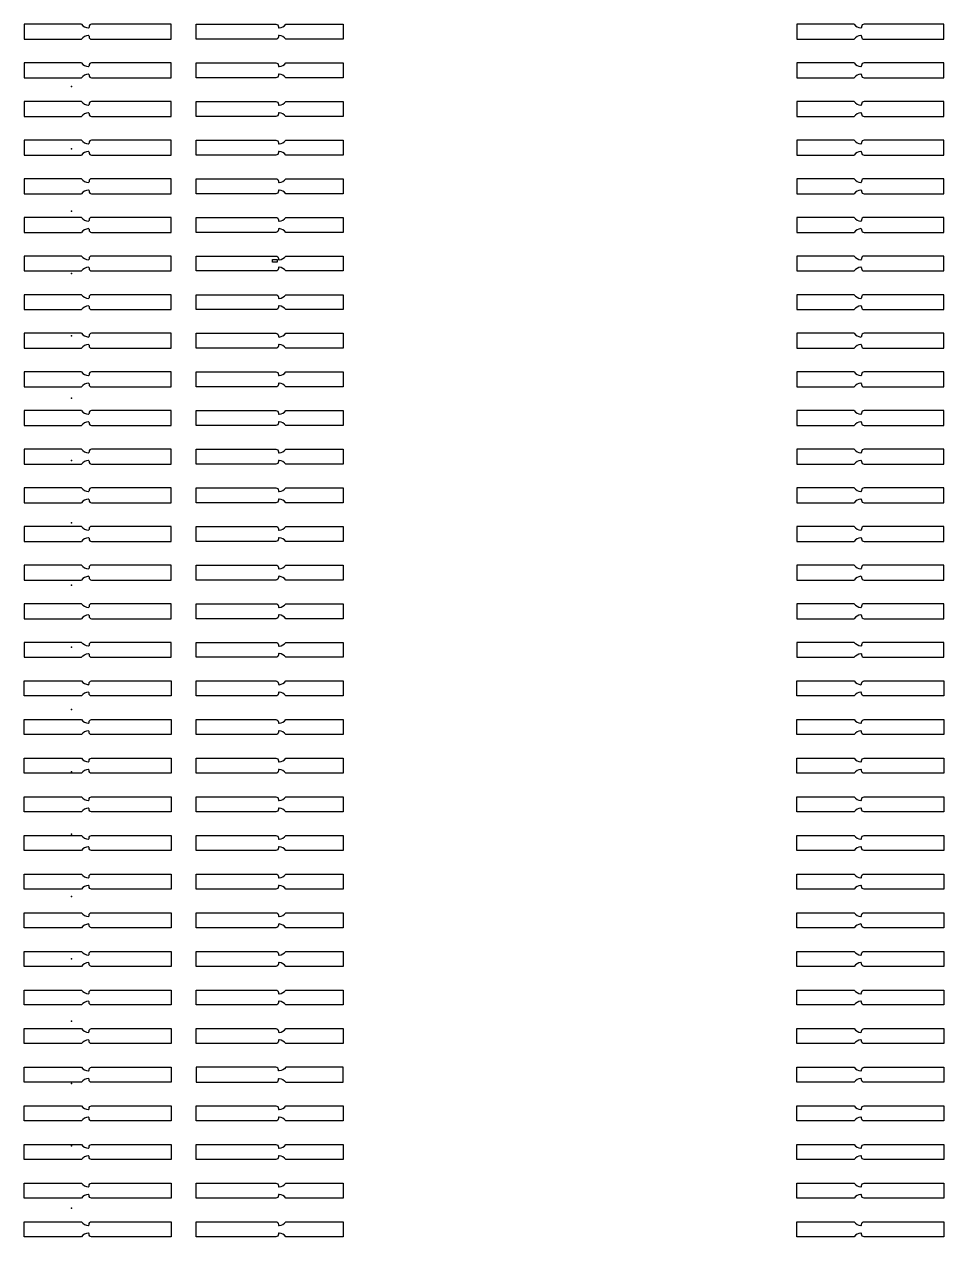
# Model space of a CAD drawing. Extents: x 15393 to 105743, y 58698 to 87977.
# Drawn here: x 56600.3 to 56969.3, y 59186.5 to 59673 of the extents above; entities that cross this region are included whole.
import ezdxf

# ---------------------------------------------------------------- set-up
doc = ezdxf.new("R2010")
doc.units = 13
doc.header["$MEASUREMENT"] = 0
doc.layers.add('Trap Layer', color=80, linetype='Continuous')

# ---------------------------------------------------------------- blocks, each defined once
blk = doc.blocks.new('*U119')
at = {"layer": 'Trap Layer'}
for p, q in [((2.5, 3), (-29.5, 3)), ((-29.5, 3), (-29.5, -3)), ((3.5, 1.76), (3.5, 2)), ((29.5, 3), (6.5, 3)), ((29.5, -3), (29.5, 3)), ((-29.5, -3), (2.5, -3)), ((3.5, -2), (3.5, -1.76)), ((6.5, -3), (29.5, -3))]:
    blk.add_line(p, q, dxfattribs=at)
for centre, radius, start, end in [((2.5, 2), 1, 0, 90), ((3.75, 1.76), 0.25, 180, 274.096), ((3.5, 5.25), 3.75, 274.096, 323.1301), ((2.5, -2), 1, 270, 0), ((3.75, -1.76), 0.25, 85.904, 180), ((3.5, -5.25), 3.75, 36.8699, 85.904)]:
    blk.add_arc(centre, radius, start, end, dxfattribs=at)
blk = doc.blocks.new('*U118')
at = {"layer": 'Trap Layer', "color": 0, "linetype": 'ByBlock', "lineweight": -2, "transparency": 16777216}
for p in [(0, 0), (0, -15.5), (0, -31), (0, -46.5), (0, -62), (0, -77.5), (0, -93), (0, -108.5), (0, -124), (0, -139.5), (0, -155), (0, -170.5), (0, -186), (0, -201.5), (0, -217), (0, -232.5)]:
    blk.add_blockref('*U119', p, dxfattribs=at)
blk = doc.blocks.new('*U123')
at = {"layer": 'Trap Layer'}
for p, q in [((2.5, 3), (-29.5, 3)), ((-29.5, 3), (-29.5, -3)), ((3.5, 1.76), (3.5, 2)), ((29.5, 3), (6.5, 3)), ((29.5, -3), (29.5, 3)), ((-29.5, -3), (2.5, -3)), ((3.5, -2), (3.5, -1.76)), ((6.5, -3), (29.5, -3))]:
    blk.add_line(p, q, dxfattribs=at)
for centre, radius, start, end in [((2.5, 2), 1, 0, 90), ((3.75, 1.76), 0.25, 180, 274.096), ((3.5, 5.25), 3.75, 274.096, 323.1301), ((2.5, -2), 1, 270, 0), ((3.75, -1.76), 0.25, 85.904, 180), ((3.5, -5.25), 3.75, 36.8699, 85.904)]:
    blk.add_arc(centre, radius, start, end, dxfattribs=at)
blk = doc.blocks.new('*U122')
at = {"layer": 'Trap Layer', "color": 0, "linetype": 'ByBlock', "lineweight": -2, "transparency": 16777216}
for p in [(0, 0), (0, -15.5), (0, -31), (0, -46.5), (0, -62), (0, -77.5), (0, -93), (0, -108.5), (0, -124), (0, -139.5), (0, -155), (0, -170.5), (0, -186), (0, -201.5), (0, -217), (0, -232.5)]:
    blk.add_blockref('*U123', p, dxfattribs=at)

msp = doc.modelspace()

# ---------------------------------------------------------------- linework, layer by layer
at = {"layer": 'Trap Layer'}
for points in [[(56702.58, 59671.54, 0.217277), (56705.31, 59673.03), (56728.31, 59673.03), (56728.31, 59667.03), (56705.31, 59667.03, 0.217277), (56702.58, 59668.52, 0.435311), (56702.31, 59668.27), (56702.31, 59668.03, -0.414214), (56701.31, 59667.03), (56669.31, 59667.03), (56669.31, 59673.03), (56701.31, 59673.03, -0.414214), (56702.31, 59672.03), (56702.31, 59671.79, 0.435311)], [(56702.58, 59656.04, 0.217277), (56705.31, 59657.53), (56728.31, 59657.53), (56728.31, 59651.53), (56705.31, 59651.53, 0.217277), (56702.58, 59653.02, 0.435311), (56702.31, 59652.77), (56702.31, 59652.53, -0.414214), (56701.31, 59651.53), (56669.31, 59651.53), (56669.31, 59657.53), (56701.31, 59657.53, -0.414214), (56702.31, 59656.53), (56702.31, 59656.29, 0.435311)], [(56702.58, 59640.54, 0.217277), (56705.31, 59642.03), (56728.31, 59642.03), (56728.31, 59636.03), (56705.31, 59636.03, 0.217277), (56702.58, 59637.52, 0.435311), (56702.31, 59637.27), (56702.31, 59637.03, -0.414214), (56701.31, 59636.03), (56669.31, 59636.03), (56669.31, 59642.03), (56701.31, 59642.03, -0.414214), (56702.31, 59641.03), (56702.31, 59640.79, 0.435311)], [(56702.58, 59625.04, 0.217277), (56705.31, 59626.53), (56728.31, 59626.53), (56728.31, 59620.53), (56705.31, 59620.53, 0.217277), (56702.58, 59622.02, 0.435311), (56702.31, 59621.77), (56702.31, 59621.53, -0.414214), (56701.31, 59620.53), (56669.31, 59620.53), (56669.31, 59626.53), (56701.31, 59626.53, -0.414214), (56702.31, 59625.53), (56702.31, 59625.29, 0.435311)], [(56702.58, 59609.54, 0.217277), (56705.31, 59611.03), (56728.31, 59611.03), (56728.31, 59605.03), (56705.31, 59605.03, 0.217277), (56702.58, 59606.52, 0.435311), (56702.31, 59606.27), (56702.31, 59606.03, -0.414214), (56701.31, 59605.03), (56669.31, 59605.03), (56669.31, 59611.03), (56701.31, 59611.03, -0.414214), (56702.31, 59610.03), (56702.31, 59609.79, 0.435311)], [(56702.58, 59594.04, 0.217277), (56705.31, 59595.53), (56728.31, 59595.53), (56728.31, 59589.53), (56705.31, 59589.53, 0.217277), (56702.58, 59591.02, 0.435311), (56702.31, 59590.77), (56702.31, 59590.53, -0.414214), (56701.31, 59589.53), (56669.31, 59589.53), (56669.31, 59595.53), (56701.31, 59595.53, -0.414214), (56702.31, 59594.53), (56702.31, 59594.29, 0.435311)], [(56702.58, 59578.54, 0.217277), (56705.31, 59580.03), (56728.31, 59580.03), (56728.31, 59574.03), (56705.31, 59574.03, 0.217277), (56702.58, 59575.52, 0.435311), (56702.31, 59575.27), (56702.31, 59575.03, -0.414214), (56701.31, 59574.03), (56669.31, 59574.03), (56669.31, 59580.03), (56701.31, 59580.03, -0.414214), (56702.31, 59579.03), (56702.31, 59578.79, 0.435311)], [(56702.58, 59563.04, 0.217277), (56705.31, 59564.53), (56728.31, 59564.53), (56728.31, 59558.53), (56705.31, 59558.53, 0.217277), (56702.58, 59560.02, 0.435311), (56702.31, 59559.77), (56702.31, 59559.53, -0.414214), (56701.31, 59558.53), (56669.31, 59558.53), (56669.31, 59564.53), (56701.31, 59564.53, -0.414214), (56702.31, 59563.53), (56702.31, 59563.29, 0.435311)], [(56702.58, 59547.54, 0.217277), (56705.31, 59549.03), (56728.31, 59549.03), (56728.31, 59543.03), (56705.31, 59543.03, 0.217277), (56702.58, 59544.52, 0.435311), (56702.31, 59544.27), (56702.31, 59544.03, -0.414214), (56701.31, 59543.03), (56669.31, 59543.03), (56669.31, 59549.03), (56701.31, 59549.03, -0.414214), (56702.31, 59548.03), (56702.31, 59547.79, 0.435311)], [(56702.58, 59532.04, 0.217277), (56705.31, 59533.53), (56728.31, 59533.53), (56728.31, 59527.53), (56705.31, 59527.53, 0.217277), (56702.58, 59529.02, 0.435311), (56702.31, 59528.77), (56702.31, 59528.53, -0.414214), (56701.31, 59527.53), (56669.31, 59527.53), (56669.31, 59533.53), (56701.31, 59533.53, -0.414214), (56702.31, 59532.53), (56702.31, 59532.29, 0.435311)], [(56702.58, 59516.54, 0.217277), (56705.31, 59518.03), (56728.31, 59518.03), (56728.31, 59512.03), (56705.31, 59512.03, 0.217277), (56702.58, 59513.52, 0.435311), (56702.31, 59513.27), (56702.31, 59513.03, -0.414214), (56701.31, 59512.03), (56669.31, 59512.03), (56669.31, 59518.03), (56701.31, 59518.03, -0.414214), (56702.31, 59517.03), (56702.31, 59516.79, 0.435311)], [(56702.58, 59501.04, 0.217277), (56705.31, 59502.53), (56728.31, 59502.53), (56728.31, 59496.53), (56705.31, 59496.53, 0.217277), (56702.58, 59498.02, 0.435311), (56702.31, 59497.77), (56702.31, 59497.53, -0.414214), (56701.31, 59496.53), (56669.31, 59496.53), (56669.31, 59502.53), (56701.31, 59502.53, -0.414214), (56702.31, 59501.53), (56702.31, 59501.29, 0.435311)], [(56702.58, 59485.54, 0.217277), (56705.31, 59487.03), (56728.31, 59487.03), (56728.31, 59481.03), (56705.31, 59481.03, 0.217277), (56702.58, 59482.52, 0.435311), (56702.31, 59482.27), (56702.31, 59482.03, -0.414214), (56701.31, 59481.03), (56669.31, 59481.03), (56669.31, 59487.03), (56701.31, 59487.03, -0.414214), (56702.31, 59486.03), (56702.31, 59485.79, 0.435311)], [(56702.58, 59470.04, 0.217277), (56705.31, 59471.53), (56728.31, 59471.53), (56728.31, 59465.53), (56705.31, 59465.53, 0.217277), (56702.58, 59467.02, 0.435311), (56702.31, 59466.77), (56702.31, 59466.53, -0.414214), (56701.31, 59465.53), (56669.31, 59465.53), (56669.31, 59471.53), (56701.31, 59471.53, -0.414214), (56702.31, 59470.53), (56702.31, 59470.29, 0.435311)], [(56702.58, 59454.54, 0.217277), (56705.31, 59456.03), (56728.31, 59456.03), (56728.31, 59450.03), (56705.31, 59450.03, 0.217277), (56702.58, 59451.52, 0.435311), (56702.31, 59451.27), (56702.31, 59451.03, -0.414214), (56701.31, 59450.03), (56669.31, 59450.03), (56669.31, 59456.03), (56701.31, 59456.03, -0.414214), (56702.31, 59455.03), (56702.31, 59454.79, 0.435311)], [(56702.58, 59439.04, 0.217277), (56705.31, 59440.53), (56728.31, 59440.53), (56728.31, 59434.53), (56705.31, 59434.53, 0.217277), (56702.58, 59436.02, 0.435311), (56702.31, 59435.77), (56702.31, 59435.53, -0.414214), (56701.31, 59434.53), (56669.31, 59434.53), (56669.31, 59440.53), (56701.31, 59440.53, -0.414214), (56702.31, 59439.53), (56702.31, 59439.29, 0.435311)], [(56626.31, 59423.79, -0.435311), (56626.04, 59423.54, -0.217277), (56623.31, 59425.03), (56600.31, 59425.03), (56600.31, 59419.03), (56623.31, 59419.03, -0.217277), (56626.04, 59420.52, -0.435311), (56626.31, 59420.27), (56626.31, 59420.03, 0.414214), (56627.31, 59419.03), (56659.31, 59419.03), (56659.31, 59425.03), (56627.31, 59425.03, 0.414214), (56626.31, 59424.03)], [(56702.58, 59423.54, 0.217277), (56705.31, 59425.03), (56728.31, 59425.03), (56728.31, 59419.03), (56705.31, 59419.03, 0.217277), (56702.58, 59420.52, 0.435311), (56702.31, 59420.27), (56702.31, 59420.03, -0.414214), (56701.31, 59419.03), (56669.31, 59419.03), (56669.31, 59425.03), (56701.31, 59425.03, -0.414214), (56702.31, 59424.03), (56702.31, 59423.79, 0.435311)], [(56936.31, 59423.79, -0.435311), (56936.04, 59423.54, -0.217277), (56933.31, 59425.03), (56910.31, 59425.03), (56910.31, 59419.03), (56933.31, 59419.03, -0.217277), (56936.04, 59420.52, -0.435311), (56936.31, 59420.27), (56936.31, 59420.03, 0.414214), (56937.31, 59419.03), (56969.31, 59419.03), (56969.31, 59425.03), (56937.31, 59425.03, 0.414214), (56936.31, 59424.03)], [(56626.04, 59405.02, 0.217277), (56623.31, 59403.53), (56600.31, 59403.53), (56600.31, 59409.53), (56623.31, 59409.53, 0.217277), (56626.04, 59408.04, 0.435311), (56626.31, 59408.29), (56626.31, 59408.53, -0.414214), (56627.31, 59409.53), (56659.31, 59409.53), (56659.31, 59403.53), (56627.31, 59403.53, -0.414214), (56626.31, 59404.53), (56626.31, 59404.77, 0.435311)], [(56702.58, 59408.04, 0.217277), (56705.31, 59409.53), (56728.31, 59409.53), (56728.31, 59403.53), (56705.31, 59403.53, 0.217277), (56702.58, 59405.02, 0.435311), (56702.31, 59404.77), (56702.31, 59404.53, -0.414214), (56701.31, 59403.53), (56669.31, 59403.53), (56669.31, 59409.53), (56701.31, 59409.53, -0.414214), (56702.31, 59408.53), (56702.31, 59408.29, 0.435311)], [(56936.04, 59405.02, 0.217277), (56933.31, 59403.53), (56910.31, 59403.53), (56910.31, 59409.53), (56933.31, 59409.53, 0.217277), (56936.04, 59408.04, 0.435311), (56936.31, 59408.29), (56936.31, 59408.53, -0.414214), (56937.31, 59409.53), (56969.31, 59409.53), (56969.31, 59403.53), (56937.31, 59403.53, -0.414214), (56936.31, 59404.53), (56936.31, 59404.77, 0.435311)], [(56626.04, 59389.52, 0.217277), (56623.31, 59388.03), (56600.31, 59388.03), (56600.31, 59394.03), (56623.31, 59394.03, 0.217277), (56626.04, 59392.54, 0.435311), (56626.31, 59392.79), (56626.31, 59393.03, -0.414214), (56627.31, 59394.03), (56659.31, 59394.03), (56659.31, 59388.03), (56627.31, 59388.03, -0.414214), (56626.31, 59389.03), (56626.31, 59389.27, 0.435311)], [(56702.58, 59392.54, 0.217277), (56705.31, 59394.03), (56728.31, 59394.03), (56728.31, 59388.03), (56705.31, 59388.03, 0.217277), (56702.58, 59389.52, 0.435311), (56702.31, 59389.27), (56702.31, 59389.03, -0.414214), (56701.31, 59388.03), (56669.31, 59388.03), (56669.31, 59394.03), (56701.31, 59394.03, -0.414214), (56702.31, 59393.03), (56702.31, 59392.79, 0.435311)], [(56936.04, 59389.52, 0.217277), (56933.31, 59388.03), (56910.31, 59388.03), (56910.31, 59394.03), (56933.31, 59394.03, 0.217277), (56936.04, 59392.54, 0.435311), (56936.31, 59392.79), (56936.31, 59393.03, -0.414214), (56937.31, 59394.03), (56969.31, 59394.03), (56969.31, 59388.03), (56937.31, 59388.03, -0.414214), (56936.31, 59389.03), (56936.31, 59389.27, 0.435311)], [(56626.04, 59374.02, 0.217277), (56623.31, 59372.53), (56600.31, 59372.53), (56600.31, 59378.53), (56623.31, 59378.53, 0.217277), (56626.04, 59377.04, 0.435311), (56626.31, 59377.29), (56626.31, 59377.53, -0.414214), (56627.31, 59378.53), (56659.31, 59378.53), (56659.31, 59372.53), (56627.31, 59372.53, -0.414214), (56626.31, 59373.53), (56626.31, 59373.77, 0.435311)], [(56702.58, 59377.04, 0.217277), (56705.31, 59378.53), (56728.31, 59378.53), (56728.31, 59372.53), (56705.31, 59372.53, 0.217277), (56702.58, 59374.02, 0.435311), (56702.31, 59373.77), (56702.31, 59373.53, -0.414214), (56701.31, 59372.53), (56669.31, 59372.53), (56669.31, 59378.53), (56701.31, 59378.53, -0.414214), (56702.31, 59377.53), (56702.31, 59377.29, 0.435311)], [(56936.04, 59374.02, 0.217277), (56933.31, 59372.53), (56910.31, 59372.53), (56910.31, 59378.53), (56933.31, 59378.53, 0.217277), (56936.04, 59377.04, 0.435311), (56936.31, 59377.29), (56936.31, 59377.53, -0.414214), (56937.31, 59378.53), (56969.31, 59378.53), (56969.31, 59372.53), (56937.31, 59372.53, -0.414214), (56936.31, 59373.53), (56936.31, 59373.77, 0.435311)], [(56626.04, 59358.52, 0.217277), (56623.31, 59357.03), (56600.31, 59357.03), (56600.31, 59363.03), (56623.31, 59363.03, 0.217277), (56626.04, 59361.54, 0.435311), (56626.31, 59361.79), (56626.31, 59362.03, -0.414214), (56627.31, 59363.03), (56659.31, 59363.03), (56659.31, 59357.03), (56627.31, 59357.03, -0.414214), (56626.31, 59358.03), (56626.31, 59358.27, 0.435311)], [(56702.58, 59361.54, 0.217277), (56705.31, 59363.03), (56728.31, 59363.03), (56728.31, 59357.03), (56705.31, 59357.03, 0.217277), (56702.58, 59358.52, 0.435311), (56702.31, 59358.27), (56702.31, 59358.03, -0.414214), (56701.31, 59357.03), (56669.31, 59357.03), (56669.31, 59363.03), (56701.31, 59363.03, -0.414214), (56702.31, 59362.03), (56702.31, 59361.79, 0.435311)], [(56936.04, 59358.52, 0.217277), (56933.31, 59357.03), (56910.31, 59357.03), (56910.31, 59363.03), (56933.31, 59363.03, 0.217277), (56936.04, 59361.54, 0.435311), (56936.31, 59361.79), (56936.31, 59362.03, -0.414214), (56937.31, 59363.03), (56969.31, 59363.03), (56969.31, 59357.03), (56937.31, 59357.03, -0.414214), (56936.31, 59358.03), (56936.31, 59358.27, 0.435311)], [(56626.04, 59343.02, 0.217277), (56623.31, 59341.53), (56600.31, 59341.53), (56600.31, 59347.53), (56623.31, 59347.53, 0.217277), (56626.04, 59346.04, 0.435311), (56626.31, 59346.29), (56626.31, 59346.53, -0.414214), (56627.31, 59347.53), (56659.31, 59347.53), (56659.31, 59341.53), (56627.31, 59341.53, -0.414214), (56626.31, 59342.53), (56626.31, 59342.77, 0.435311)], [(56702.58, 59346.04, 0.217277), (56705.31, 59347.53), (56728.31, 59347.53), (56728.31, 59341.53), (56705.31, 59341.53, 0.217277), (56702.58, 59343.02, 0.435311), (56702.31, 59342.77), (56702.31, 59342.53, -0.414214), (56701.31, 59341.53), (56669.31, 59341.53), (56669.31, 59347.53), (56701.31, 59347.53, -0.414214), (56702.31, 59346.53), (56702.31, 59346.29, 0.435311)], [(56936.04, 59343.02, 0.217277), (56933.31, 59341.53), (56910.31, 59341.53), (56910.31, 59347.53), (56933.31, 59347.53, 0.217277), (56936.04, 59346.04, 0.435311), (56936.31, 59346.29), (56936.31, 59346.53, -0.414214), (56937.31, 59347.53), (56969.31, 59347.53), (56969.31, 59341.53), (56937.31, 59341.53, -0.414214), (56936.31, 59342.53), (56936.31, 59342.77, 0.435311)], [(56626.04, 59327.52, 0.217277), (56623.31, 59326.03), (56600.31, 59326.03), (56600.31, 59332.03), (56623.31, 59332.03, 0.217277), (56626.04, 59330.54, 0.435311), (56626.31, 59330.79), (56626.31, 59331.03, -0.414214), (56627.31, 59332.03), (56659.31, 59332.03), (56659.31, 59326.03), (56627.31, 59326.03, -0.414214), (56626.31, 59327.03), (56626.31, 59327.27, 0.435311)], [(56702.58, 59330.54, 0.217277), (56705.31, 59332.03), (56728.31, 59332.03), (56728.31, 59326.03), (56705.31, 59326.03, 0.217277), (56702.58, 59327.52, 0.435311), (56702.31, 59327.27), (56702.31, 59327.03, -0.414214), (56701.31, 59326.03), (56669.31, 59326.03), (56669.31, 59332.03), (56701.31, 59332.03, -0.414214), (56702.31, 59331.03), (56702.31, 59330.79, 0.435311)], [(56936.04, 59327.52, 0.217277), (56933.31, 59326.03), (56910.31, 59326.03), (56910.31, 59332.03), (56933.31, 59332.03, 0.217277), (56936.04, 59330.54, 0.435311), (56936.31, 59330.79), (56936.31, 59331.03, -0.414214), (56937.31, 59332.03), (56969.31, 59332.03), (56969.31, 59326.03), (56937.31, 59326.03, -0.414214), (56936.31, 59327.03), (56936.31, 59327.27, 0.435311)], [(56626.04, 59312.02, 0.217277), (56623.31, 59310.53), (56600.31, 59310.53), (56600.31, 59316.53), (56623.31, 59316.53, 0.217277), (56626.04, 59315.04, 0.435311), (56626.31, 59315.29), (56626.31, 59315.53, -0.414214), (56627.31, 59316.53), (56659.31, 59316.53), (56659.31, 59310.53), (56627.31, 59310.53, -0.414214), (56626.31, 59311.53), (56626.31, 59311.77, 0.435311)], [(56702.58, 59315.04, 0.217277), (56705.31, 59316.53), (56728.31, 59316.53), (56728.31, 59310.53), (56705.31, 59310.53, 0.217277), (56702.58, 59312.02, 0.435311), (56702.31, 59311.77), (56702.31, 59311.53, -0.414214), (56701.31, 59310.53), (56669.31, 59310.53), (56669.31, 59316.53), (56701.31, 59316.53, -0.414214), (56702.31, 59315.53), (56702.31, 59315.29, 0.435311)], [(56936.04, 59312.02, 0.217277), (56933.31, 59310.53), (56910.31, 59310.53), (56910.31, 59316.53), (56933.31, 59316.53, 0.217277), (56936.04, 59315.04, 0.435311), (56936.31, 59315.29), (56936.31, 59315.53, -0.414214), (56937.31, 59316.53), (56969.31, 59316.53), (56969.31, 59310.53), (56937.31, 59310.53, -0.414214), (56936.31, 59311.53), (56936.31, 59311.77, 0.435311)], [(56626.04, 59296.52, 0.217277), (56623.31, 59295.03), (56600.31, 59295.03), (56600.31, 59301.03), (56623.31, 59301.03, 0.217277), (56626.04, 59299.54, 0.435311), (56626.31, 59299.79), (56626.31, 59300.03, -0.414214), (56627.31, 59301.03), (56659.31, 59301.03), (56659.31, 59295.03), (56627.31, 59295.03, -0.414214), (56626.31, 59296.03), (56626.31, 59296.27, 0.435311)], [(56702.58, 59299.54, 0.217277), (56705.31, 59301.03), (56728.31, 59301.03), (56728.31, 59295.03), (56705.31, 59295.03, 0.217277), (56702.58, 59296.52, 0.435311), (56702.31, 59296.27), (56702.31, 59296.03, -0.414214), (56701.31, 59295.03), (56669.31, 59295.03), (56669.31, 59301.03), (56701.31, 59301.03, -0.414214), (56702.31, 59300.03), (56702.31, 59299.79, 0.435311)], [(56936.04, 59296.52, 0.217277), (56933.31, 59295.03), (56910.31, 59295.03), (56910.31, 59301.03), (56933.31, 59301.03, 0.217277), (56936.04, 59299.54, 0.435311), (56936.31, 59299.79), (56936.31, 59300.03, -0.414214), (56937.31, 59301.03), (56969.31, 59301.03), (56969.31, 59295.03), (56937.31, 59295.03, -0.414214), (56936.31, 59296.03), (56936.31, 59296.27, 0.435311)], [(56626.04, 59281.02, 0.217277), (56623.31, 59279.53), (56600.31, 59279.53), (56600.31, 59285.53), (56623.31, 59285.53, 0.217277), (56626.04, 59284.04, 0.435311), (56626.31, 59284.29), (56626.31, 59284.53, -0.414214), (56627.31, 59285.53), (56659.31, 59285.53), (56659.31, 59279.53), (56627.31, 59279.53, -0.414214), (56626.31, 59280.53), (56626.31, 59280.77, 0.435311)], [(56702.58, 59284.04, 0.217277), (56705.31, 59285.53), (56728.31, 59285.53), (56728.31, 59279.53), (56705.31, 59279.53, 0.217277), (56702.58, 59281.02, 0.435311), (56702.31, 59280.77), (56702.31, 59280.53, -0.414214), (56701.31, 59279.53), (56669.31, 59279.53), (56669.31, 59285.53), (56701.31, 59285.53, -0.414214), (56702.31, 59284.53), (56702.31, 59284.29, 0.435311)], [(56936.04, 59281.02, 0.217277), (56933.31, 59279.53), (56910.31, 59279.53), (56910.31, 59285.53), (56933.31, 59285.53, 0.217277), (56936.04, 59284.04, 0.435311), (56936.31, 59284.29), (56936.31, 59284.53, -0.414214), (56937.31, 59285.53), (56969.31, 59285.53), (56969.31, 59279.53), (56937.31, 59279.53, -0.414214), (56936.31, 59280.53), (56936.31, 59280.77, 0.435311)], [(56626.04, 59265.52, 0.217277), (56623.31, 59264.03), (56600.31, 59264.03), (56600.31, 59270.03), (56623.31, 59270.03, 0.217277), (56626.04, 59268.54, 0.435311), (56626.31, 59268.79), (56626.31, 59269.03, -0.414214), (56627.31, 59270.03), (56659.31, 59270.03), (56659.31, 59264.03), (56627.31, 59264.03, -0.414214), (56626.31, 59265.03), (56626.31, 59265.27, 0.435311)], [(56702.58, 59268.54, 0.217277), (56705.31, 59270.03), (56728.31, 59270.03), (56728.31, 59264.03), (56705.31, 59264.03, 0.217277), (56702.58, 59265.52, 0.435311), (56702.31, 59265.27), (56702.31, 59265.03, -0.414214), (56701.31, 59264.03), (56669.31, 59264.03), (56669.31, 59270.03), (56701.31, 59270.03, -0.414214), (56702.31, 59269.03), (56702.31, 59268.79, 0.435311)], [(56936.04, 59265.52, 0.217277), (56933.31, 59264.03), (56910.31, 59264.03), (56910.31, 59270.03), (56933.31, 59270.03, 0.217277), (56936.04, 59268.54, 0.435311), (56936.31, 59268.79), (56936.31, 59269.03, -0.414214), (56937.31, 59270.03), (56969.31, 59270.03), (56969.31, 59264.03), (56937.31, 59264.03, -0.414214), (56936.31, 59265.03), (56936.31, 59265.27, 0.435311)], [(56626.04, 59250.02, 0.217277), (56623.31, 59248.53), (56600.31, 59248.53), (56600.31, 59254.53), (56623.31, 59254.53, 0.217277), (56626.04, 59253.04, 0.435311), (56626.31, 59253.29), (56626.31, 59253.53, -0.414214), (56627.31, 59254.53), (56659.31, 59254.53), (56659.31, 59248.53), (56627.31, 59248.53, -0.414214), (56626.31, 59249.53), (56626.31, 59249.77, 0.435311)], [(56702.58, 59250.02, -0.217277), (56705.31, 59248.53), (56728.31, 59248.53), (56728.31, 59254.53), (56705.31, 59254.53, -0.217277), (56702.58, 59253.04, -0.435311), (56702.31, 59253.29), (56702.31, 59253.53, 0.414214), (56701.31, 59254.53), (56669.31, 59254.53), (56669.31, 59248.53), (56701.31, 59248.53, 0.414214), (56702.31, 59249.53), (56702.31, 59249.77, -0.435311)], [(56936.04, 59250.02, 0.217277), (56933.31, 59248.53), (56910.31, 59248.53), (56910.31, 59254.53), (56933.31, 59254.53, 0.217277), (56936.04, 59253.04, 0.435311), (56936.31, 59253.29), (56936.31, 59253.53, -0.414214), (56937.31, 59254.53), (56969.31, 59254.53), (56969.31, 59248.53), (56937.31, 59248.53, -0.414214), (56936.31, 59249.53), (56936.31, 59249.77, 0.435311)], [(56626.04, 59234.52, 0.217277), (56623.31, 59233.03), (56600.31, 59233.03), (56600.31, 59239.03), (56623.31, 59239.03, 0.217277), (56626.04, 59237.54, 0.435311), (56626.31, 59237.79), (56626.31, 59238.03, -0.414214), (56627.31, 59239.03), (56659.31, 59239.03), (56659.31, 59233.03), (56627.31, 59233.03, -0.414214), (56626.31, 59234.03), (56626.31, 59234.27, 0.435311)], [(56702.58, 59237.54, 0.217277), (56705.31, 59239.03), (56728.31, 59239.03), (56728.31, 59233.03), (56705.31, 59233.03, 0.217277), (56702.58, 59234.52, 0.435311), (56702.31, 59234.27), (56702.31, 59234.03, -0.414214), (56701.31, 59233.03), (56669.31, 59233.03), (56669.31, 59239.03), (56701.31, 59239.03, -0.414214), (56702.31, 59238.03), (56702.31, 59237.79, 0.435311)], [(56936.04, 59234.52, 0.217277), (56933.31, 59233.03), (56910.31, 59233.03), (56910.31, 59239.03), (56933.31, 59239.03, 0.217277), (56936.04, 59237.54, 0.435311), (56936.31, 59237.79), (56936.31, 59238.03, -0.414214), (56937.31, 59239.03), (56969.31, 59239.03), (56969.31, 59233.03), (56937.31, 59233.03, -0.414214), (56936.31, 59234.03), (56936.31, 59234.27, 0.435311)], [(56626.04, 59219.02, 0.217277), (56623.31, 59217.53), (56600.31, 59217.53), (56600.31, 59223.53), (56623.31, 59223.53, 0.217277), (56626.04, 59222.04, 0.435311), (56626.31, 59222.29), (56626.31, 59222.53, -0.414214), (56627.31, 59223.53), (56659.31, 59223.53), (56659.31, 59217.53), (56627.31, 59217.53, -0.414214), (56626.31, 59218.53), (56626.31, 59218.77, 0.435311)], [(56702.58, 59222.04, 0.217277), (56705.31, 59223.53), (56728.31, 59223.53), (56728.31, 59217.53), (56705.31, 59217.53, 0.217277), (56702.58, 59219.02, 0.435311), (56702.31, 59218.77), (56702.31, 59218.53, -0.414214), (56701.31, 59217.53), (56669.31, 59217.53), (56669.31, 59223.53), (56701.31, 59223.53, -0.414214), (56702.31, 59222.53), (56702.31, 59222.29, 0.435311)], [(56936.04, 59219.02, 0.217277), (56933.31, 59217.53), (56910.31, 59217.53), (56910.31, 59223.53), (56933.31, 59223.53, 0.217277), (56936.04, 59222.04, 0.435311), (56936.31, 59222.29), (56936.31, 59222.53, -0.414214), (56937.31, 59223.53), (56969.31, 59223.53), (56969.31, 59217.53), (56937.31, 59217.53, -0.414214), (56936.31, 59218.53), (56936.31, 59218.77, 0.435311)], [(56626.04, 59203.52, 0.217277), (56623.31, 59202.03), (56600.31, 59202.03), (56600.31, 59208.03), (56623.31, 59208.03, 0.217277), (56626.04, 59206.54, 0.435311), (56626.31, 59206.79), (56626.31, 59207.03, -0.414214), (56627.31, 59208.03), (56659.31, 59208.03), (56659.31, 59202.03), (56627.31, 59202.03, -0.414214), (56626.31, 59203.03), (56626.31, 59203.27, 0.435311)], [(56702.58, 59206.54, 0.217277), (56705.31, 59208.03), (56728.31, 59208.03), (56728.31, 59202.03), (56705.31, 59202.03, 0.217277), (56702.58, 59203.52, 0.435311), (56702.31, 59203.27), (56702.31, 59203.03, -0.414214), (56701.31, 59202.03), (56669.31, 59202.03), (56669.31, 59208.03), (56701.31, 59208.03, -0.414214), (56702.31, 59207.03), (56702.31, 59206.79, 0.435311)], [(56936.04, 59203.52, 0.217277), (56933.31, 59202.03), (56910.31, 59202.03), (56910.31, 59208.03), (56933.31, 59208.03, 0.217277), (56936.04, 59206.54, 0.435311), (56936.31, 59206.79), (56936.31, 59207.03, -0.414214), (56937.31, 59208.03), (56969.31, 59208.03), (56969.31, 59202.03), (56937.31, 59202.03, -0.414214), (56936.31, 59203.03), (56936.31, 59203.27, 0.435311)], [(56626.04, 59188.02, 0.217277), (56623.31, 59186.53), (56600.31, 59186.53), (56600.31, 59192.53), (56623.31, 59192.53, 0.217277), (56626.04, 59191.04, 0.435311), (56626.31, 59191.29), (56626.31, 59191.53, -0.414214), (56627.31, 59192.53), (56659.31, 59192.53), (56659.31, 59186.53), (56627.31, 59186.53, -0.414214), (56626.31, 59187.53), (56626.31, 59187.77, 0.435311)], [(56702.58, 59191.04, 0.217277), (56705.31, 59192.53), (56728.31, 59192.53), (56728.31, 59186.53), (56705.31, 59186.53, 0.217277), (56702.58, 59188.02, 0.435311), (56702.31, 59187.77), (56702.31, 59187.53, -0.414214), (56701.31, 59186.53), (56669.31, 59186.53), (56669.31, 59192.53), (56701.31, 59192.53, -0.414214), (56702.31, 59191.53), (56702.31, 59191.29, 0.435311)], [(56936.04, 59188.02, 0.217277), (56933.31, 59186.53), (56910.31, 59186.53), (56910.31, 59192.53), (56933.31, 59192.53, 0.217277), (56936.04, 59191.04, 0.435311), (56936.31, 59191.29), (56936.31, 59191.53, -0.414214), (56937.31, 59192.53), (56969.31, 59192.53), (56969.31, 59186.53), (56937.31, 59186.53, -0.414214), (56936.31, 59187.53), (56936.31, 59187.77, 0.435311)]]:
    msp.add_lwpolyline(points, format="xyb", close=True, dxfattribs=at)
at = {"layer": 'Trap Layer', "color": 4}
msp.add_lwpolyline([(56699.87, 59578.7), (56701.76, 59578.7), (56701.76, 59577.63), (56699.87, 59577.63)], close=True, dxfattribs=at)
for p in [(56619.31, 59648.03), (56619.31, 59623.03), (56619.31, 59598.03), (56619.31, 59573.03), (56619.31, 59548.03), (56619.31, 59523.03), (56619.31, 59498.03), (56619.31, 59473.03), (56619.31, 59448.03), (56619.31, 59423.03), (56619.31, 59398.03), (56619.31, 59373.03), (56619.31, 59348.03), (56619.31, 59323.03), (56619.31, 59298.03), (56619.31, 59273.03), (56619.31, 59248.03), (56619.31, 59223.03), (56619.31, 59198.03)]:
    msp.add_point(p, dxfattribs=at)

# ---------------------------------------------------------------- block references
at = {"layer": 'Trap Layer', "color": 4, "rotation": 180}
for name, p in [('*U118', (56629.81, 59437.53)), ('*U122', (56939.81, 59437.53))]:
    msp.add_blockref(name, p, dxfattribs=at)

doc.saveas('drawing.dxf')
